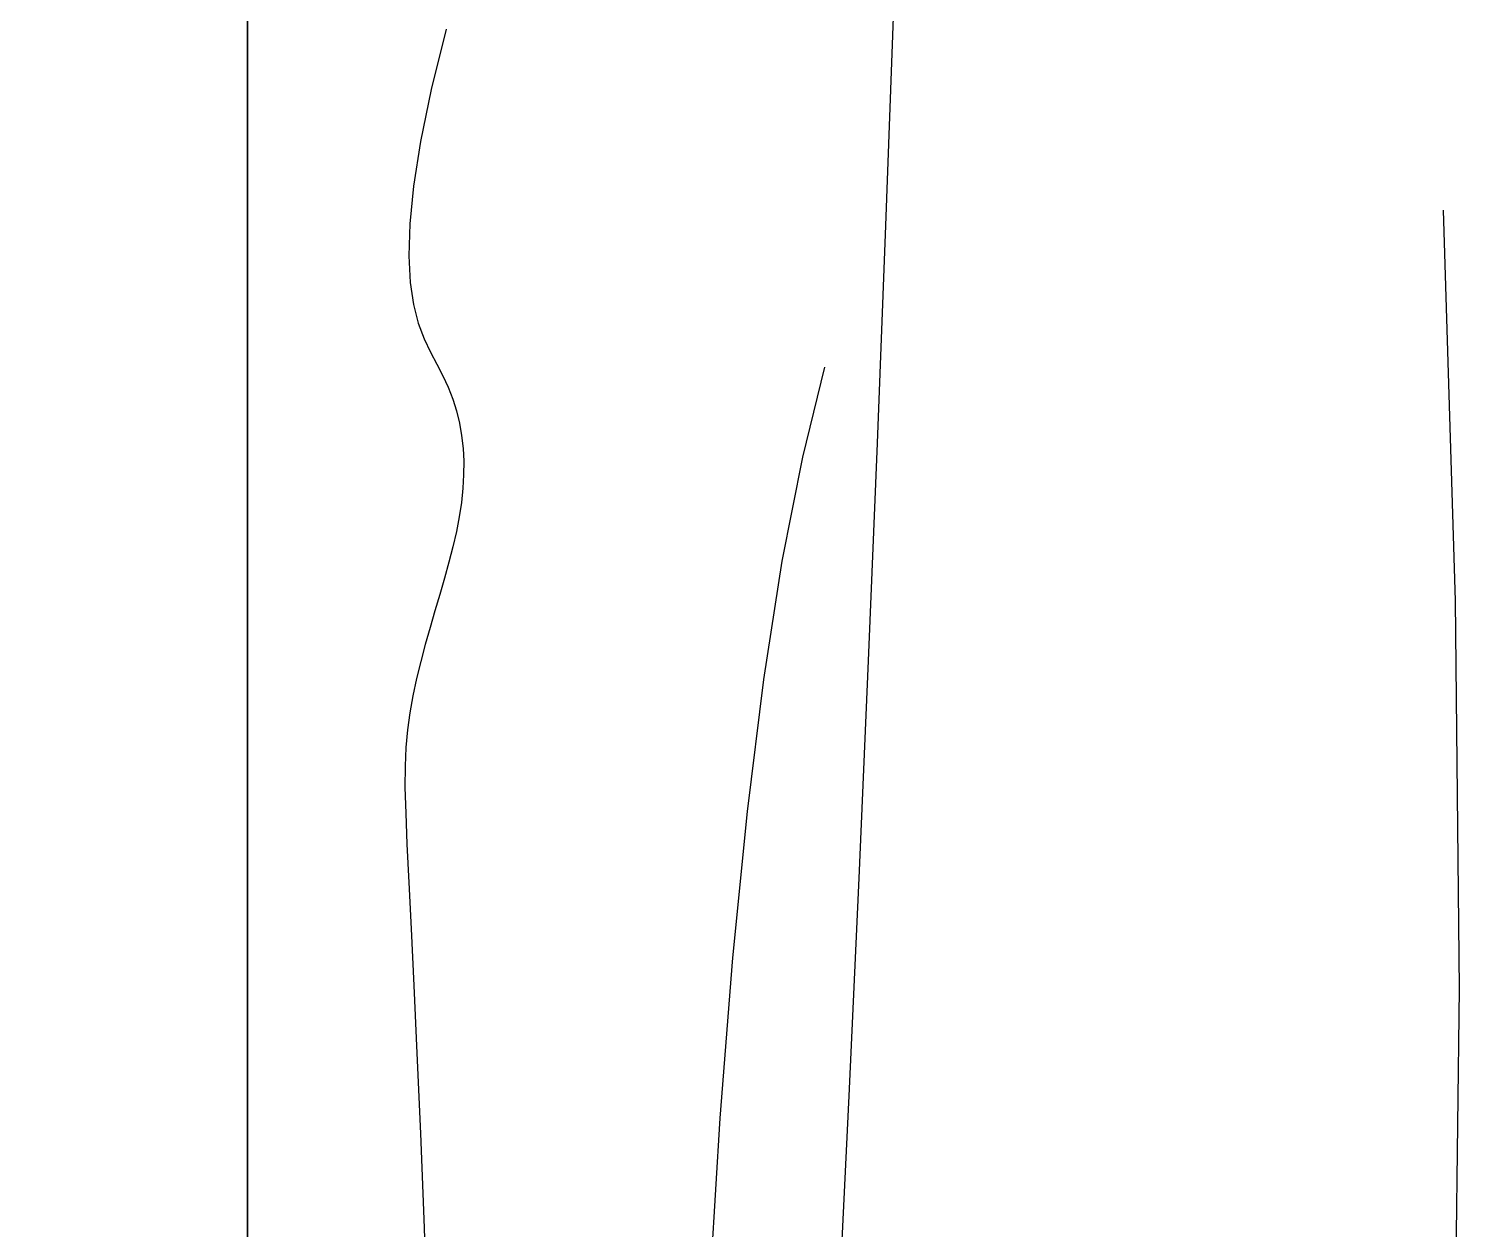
# Model space of a CAD drawing. Extents: x 11992 to 29481, y -6727 to 6811.
# Drawn here: x 24558.5 to 24704.2, y 1616.1 to 1738.5 of the extents above; entities that cross this region are included whole.
import ezdxf

# ---------------------------------------------------------------- set-up
doc = ezdxf.new("R2010")
doc.units = 0
doc.header["$MEASUREMENT"] = 0
doc.layers.get('0').update_dxf_attribs({"color": 8, "linetype": 'CONTINUOUS'})
doc.layers.add('zoylight 5回路', color=4, linetype='CONTINUOUS')

msp = doc.modelspace()

# ---------------------------------------------------------------- linework, layer by layer
for p, q in [((24580.77, 1218.28, -2426.43), (24580.77, 1770.23, -2426.43)), ((24580.77, 1737.11, -2426.1), (24580.77, 1754.25, -2426.35)), ((24580.77, 1732.58, -2105.16), (24580.77, 1748.23, -2098.6)), ((24580.77, 1696.33, -2109.55), (24580.77, 1746.22, -2091.37)), ((24580.77, 1742.58, -2083.5), (24580.77, 1730.25, -2087.97)), ((24580.77, 1740.32, -2436.43), (24580.77, 1738.02, -2436.43)), ((24580.77, 1738.54, -1987.83), (24580.77, 1738.13, -1987.89)), ((24601.01, 1738.43, -2436.43), (24599.48, 1732.28, -2436.43)), ((24580.77, 1738.13, -1987.89), (24580.77, 1737.72, -1987.94)), ((24580.77, 1738.02, -2436.43), (24580.77, 1735.65, -2436.43)), ((24580.77, 1737.72, -1987.94), (24580.77, 1737.31, -1987.99)), ((24580.77, 1737.31, -1987.99), (24580.77, 1736.9, -1988.05)), ((24580.77, 1720.32, -2425.66), (24580.77, 1737.11, -2426.1)), ((24580.77, 1736.9, -1988.05), (24580.77, 1736.52, -1988.1)), ((24580.77, 1736.52, -1988.1), (24580.77, 1736.14, -1988.15)), ((24580.77, 1736.14, -1988.15), (24580.77, 1735.77, -1988.2)), ((24580.77, 1735.77, -1988.2), (24580.77, 1735.39, -1988.25)), ((24580.77, 1735.65, -2436.43), (24580.77, 1733.21, -2436.43)), ((24580.77, 1735.39, -1988.25), (24580.77, 1735.01, -1988.31)), ((24580.77, 1735.01, -1988.31), (24580.77, 1734.63, -1988.36)), ((24580.77, 1734.63, -1988.36), (24580.77, 1734.25, -1988.41)), ((24580.77, 1734.25, -1988.41), (24580.77, 1733.87, -1988.47)), ((24580.77, 1733.87, -1988.47), (24580.77, 1733.49, -1988.52)), ((24580.77, 1733.49, -1988.52), (24580.77, 1733.11, -1988.58)), ((24580.77, 1733.21, -2436.43), (24580.77, 1730.69, -2436.43)), ((24580.77, 1733.11, -1988.58), (24580.77, 1732.73, -1988.63)), ((24580.77, 1732.73, -1988.63), (24580.77, 1732.35, -1988.69)), ((24580.77, 1716.93, -2111.26), (24580.77, 1732.58, -2105.16)), ((24580.77, 1732.35, -1988.69), (24580.77, 1732, -1988.74)), ((24580.77, 1732, -1988.74), (24580.77, 1731.65, -1988.79)), ((24580.77, 1731.65, -1988.79), (24580.77, 1731.3, -1988.84)), ((24580.77, 1731.3, -1988.84), (24580.77, 1730.95, -1988.9)), ((24580.77, 1730.95, -1988.9), (24580.77, 1730.6, -1988.95)), ((24599.48, 1732.28, -2436.43), (24598.38, 1726.98, -2436.43)), ((24580.77, 1730.69, -2436.43), (24580.77, 1728.11, -2436.43)), ((24580.77, 1730.6, -1988.95), (24580.77, 1730.25, -1989)), ((24580.77, 1730.25, -2087.97), (24580.77, 1716.64, -2093.07)), ((24580.77, 1730.25, -1989), (24580.77, 1729.9, -1989.06)), ((24580.77, 1729.9, -1989.06), (24580.77, 1729.55, -1989.11)), ((24580.77, 1729.55, -1989.11), (24580.77, 1729.2, -1989.16)), ((24580.77, 1729.2, -1989.16), (24580.77, 1728.85, -1989.22)), ((24580.77, 1728.85, -1989.22), (24580.77, 1728.5, -1989.27)), ((24580.77, 1728.5, -1989.27), (24580.77, 1728.15, -1989.33)), ((24580.77, 1728.15, -1989.33), (24580.77, 1727.53, -1989.42)), ((24580.77, 1728.11, -2436.43), (24580.77, 1725.47, -2436.43)), ((24580.77, 1727.53, -1989.42), (24580.77, 1726.91, -1989.52)), ((24580.77, 1726.91, -1989.52), (24580.77, 1726.29, -1989.62)), ((24598.38, 1726.98, -2436.43), (24597.66, 1722.44, -2436.43)), ((24580.77, 1726.29, -1989.62), (24580.77, 1725.67, -1989.72)), ((24580.77, 1725.67, -1989.72), (24580.77, 1725.05, -1989.82)), ((24580.77, 1725.47, -2436.43), (24580.77, 1722.75, -2436.43)), ((24580.77, 1725.05, -1989.82), (24580.77, 1724.43, -1989.92)), ((24580.77, 1724.43, -1989.92), (24580.77, 1723.81, -1990.02)), ((24580.77, 1723.81, -1990.02), (24580.77, 1723.19, -1990.12)), ((24580.77, 1723.19, -1990.12), (24580.77, 1722.57, -1990.23)), ((24580.77, 1722.75, -2436.43), (24580.77, 1719.97, -2436.43)), ((24580.77, 1722.57, -1990.23), (24580.77, 1721.95, -1990.33)), ((24597.66, 1722.44, -2436.43), (24597.28, 1718.58, -2436.43)), ((24580.77, 1721.95, -1990.33), (24580.77, 1721.33, -1990.43)), ((24580.77, 1721.33, -1990.43), (24580.77, 1720.71, -1990.54)), ((24580.77, 1720.71, -1990.54), (24580.77, 1720.18, -1990.63)), ((24580.77, 1703.93, -2424.98), (24580.77, 1720.32, -2425.66)), ((24580.77, 1720.18, -1990.63), (24580.77, 1719.65, -1990.72)), ((24580.77, 1719.97, -2436.43), (24580.77, 1717.12, -2436.43)), ((24580.77, 1719.65, -1990.72), (24580.77, 1719.12, -1990.81)), ((24703.78, 1680.18, -2436.43), (24702.54, 1719.98, -2436.43)), ((24580.77, 1719.12, -1990.81), (24580.77, 1718.59, -1990.9)), ((24580.77, 1718.59, -1990.9), (24580.77, 1718.06, -1990.99)), ((24580.77, 1718.06, -1990.99), (24580.77, 1717.53, -1991.08)), ((24597.28, 1718.58, -2436.43), (24597.18, 1715.34, -2436.43)), ((24580.77, 1717.53, -1991.08), (24580.77, 1717, -1991.17)), ((24580.77, 1717.12, -2436.43), (24580.77, 1714.21, -2436.43)), ((24580.77, 1717, -1991.17), (24580.77, 1716.47, -1991.26)), ((24580.77, 1701.19, -2116.92), (24580.77, 1716.93, -2111.26)), ((24580.77, 1716.64, -2093.07), (24580.77, 1701.77, -2098.82)), ((24580.77, 1716.47, -1991.26), (24580.77, 1715.94, -1991.35)), ((24580.77, 1715.94, -1991.35), (24580.77, 1715.41, -1991.44)), ((24580.77, 1715.41, -1991.44), (24580.77, 1714.88, -1991.53)), ((24597.18, 1715.34, -2436.43), (24597.33, 1712.63, -2436.43)), ((24580.77, 1714.88, -1991.53), (24580.77, 1714.35, -1991.63)), ((24580.77, 1714.35, -1991.63), (24580.77, 1713.89, -1991.71)), ((24580.77, 1714.21, -2436.43), (24580.77, 1711.24, -2436.43)), ((24580.77, 1713.89, -1991.71), (24580.77, 1713.43, -1991.79)), ((24580.77, 1713.43, -1991.79), (24580.77, 1712.97, -1991.87)), ((24580.77, 1712.97, -1991.87), (24580.77, 1712.51, -1991.95)), ((24580.77, 1712.51, -1991.95), (24580.77, 1712.05, -1992.03)), ((24580.77, 1712.05, -1992.03), (24580.77, 1711.59, -1992.11)), ((24597.33, 1712.63, -2436.43), (24597.67, 1710.37, -2436.43)), ((24580.77, 1711.59, -1992.11), (24580.77, 1711.13, -1992.19)), ((24580.77, 1711.24, -2436.43), (24580.77, 1708.2, -2436.43)), ((24580.77, 1711.13, -1992.19), (24580.77, 1710.68, -1992.27)), ((24580.77, 1710.68, -1992.27), (24580.77, 1710.22, -1992.35)), ((24580.77, 1710.22, -1992.35), (24580.77, 1709.76, -1992.43)), ((24580.77, 1709.76, -1992.43), (24580.77, 1709.3, -1992.51)), ((24580.77, 1709.3, -1992.51), (24580.77, 1708.85, -1992.59)), ((24597.67, 1710.37, -2436.43), (24598.15, 1708.48, -2436.43)), ((24580.77, 1708.85, -1992.59), (24580.77, 1708.44, -1992.66)), ((24580.77, 1708.44, -1992.66), (24580.77, 1708.04, -1992.73)), ((24580.77, 1708.2, -2436.43), (24580.77, 1705.1, -2436.43)), ((24580.77, 1708.04, -1992.73), (24580.77, 1707.63, -1992.8)), ((24580.77, 1707.63, -1992.8), (24580.77, 1707.23, -1992.88)), ((24598.15, 1708.48, -2436.43), (24598.74, 1706.89, -2436.43)), ((24580.77, 1707.23, -1992.88), (24580.77, 1706.83, -1992.95)), ((24580.77, 1706.83, -1992.95), (24580.77, 1706.43, -1993.02)), ((24580.77, 1706.43, -1993.02), (24580.77, 1706.03, -1993.09)), ((24598.74, 1706.89, -2436.43), (24599.39, 1705.52, -2436.43)), ((24580.77, 1706.03, -1993.09), (24580.77, 1705.63, -1993.16)), ((24580.77, 1705.63, -1993.16), (24580.77, 1705.23, -1993.23)), ((24580.77, 1705.23, -1993.23), (24580.77, 1704.83, -1993.3)), ((24580.77, 1705.1, -2436.43), (24580.77, 1701.94, -2436.43)), ((24580.77, 1704.83, -1993.3), (24580.77, 1704.43, -1993.37)), ((24599.39, 1705.52, -2436.43), (24600.05, 1704.29, -2436.43)), ((24580.77, 1704.43, -1993.37), (24580.77, 1704.03, -1993.44)), ((24580.77, 1704.03, -1993.44), (24580.77, 1703.67, -1993.5)), ((24580.77, 1687.98, -2424.01), (24580.77, 1703.93, -2424.98)), ((24580.77, 1703.67, -1993.5), (24580.77, 1703.31, -1993.57)), ((24580.77, 1703.31, -1993.57), (24580.77, 1702.96, -1993.63)), ((24600.05, 1704.29, -2436.43), (24600.66, 1703.11, -2436.43)), ((24637.3, 1694.83, -2436.43), (24639.57, 1704, -2436.43)), ((24580.77, 1702.96, -1993.63), (24580.77, 1702.6, -1993.69)), ((24580.77, 1702.6, -1993.69), (24580.77, 1702.24, -1993.75)), ((24580.77, 1702.24, -1993.75), (24580.77, 1701.89, -1993.82)), ((24580.77, 1701.94, -2436.43), (24580.77, 1698.72, -2436.43)), ((24580.77, 1701.89, -1993.82), (24580.77, 1701.53, -1993.88)), ((24600.66, 1703.11, -2436.43), (24601.21, 1701.94, -2436.43)), ((24601.21, 1701.94, -2436.43), (24601.67, 1700.74, -2436.43)), ((24580.77, 1666.61, -2109.08), (24580.77, 1701.76, -2098.82)), ((24580.77, 1701.53, -1993.88), (24580.77, 1701.18, -1993.94)), ((24580.77, 1685.32, -2122.17), (24580.77, 1701.19, -2116.92)), ((24580.77, 1701.18, -1993.94), (24580.77, 1700.82, -1994)), ((24580.77, 1700.82, -1994), (24580.77, 1700.47, -1994.07)), ((24580.77, 1700.47, -1994.07), (24580.77, 1700.11, -1994.13)), ((24601.67, 1700.74, -2436.43), (24602.04, 1699.53, -2436.43)), ((24580.77, 1700.11, -1994.13), (24580.77, 1699.76, -1994.19)), ((24580.77, 1699.76, -1994.19), (24580.77, 1699.44, -1994.25)), ((24580.77, 1699.44, -1994.25), (24580.77, 1699.12, -1994.3)), ((24580.77, 1699.12, -1994.3), (24580.77, 1698.8, -1994.36)), ((24602.04, 1699.53, -2436.43), (24602.34, 1698.28, -2436.43)), ((24580.77, 1698.8, -1994.36), (24580.77, 1698.48, -1994.41)), ((24580.77, 1698.72, -2436.43), (24580.77, 1695.44, -2436.43)), ((24580.77, 1698.48, -1994.41), (24580.77, 1698.16, -1994.47)), ((24580.77, 1698.16, -1994.47), (24580.77, 1697.84, -1994.52)), ((24580.77, 1697.84, -1994.52), (24580.77, 1697.52, -1994.58)), ((24580.77, 1697.52, -1994.58), (24580.77, 1697.21, -1994.64)), ((24602.34, 1698.28, -2436.43), (24602.56, 1697.02, -2436.43)), ((24580.77, 1697.21, -1994.64), (24580.77, 1696.89, -1994.69)), ((24580.77, 1696.89, -1994.69), (24580.77, 1696.57, -1994.75)), ((24580.77, 1696.57, -1994.75), (24580.77, 1696.25, -1994.8)), ((24580.77, 1646.1, -2123.69), (24580.77, 1696.33, -2109.55)), ((24580.77, 1696.25, -1994.8), (24580.77, 1695.94, -1994.86)), ((24602.56, 1697.02, -2436.43), (24602.71, 1695.72, -2436.43)), ((24580.77, 1695.94, -1994.86), (24580.77, 1695.86, -1994.87)), ((24580.77, 1695.86, -1994.87), (24580.77, 1695.79, -1994.88)), ((24580.77, 1695.79, -1994.88), (24580.77, 1695.71, -1994.89)), ((24580.77, 1695.71, -1994.89), (24580.77, 1695.64, -1994.91)), ((24580.77, 1695.64, -1994.91), (24580.77, 1695.56, -1994.92)), ((24580.77, 1695.56, -1994.92), (24580.77, 1695.49, -1994.93)), ((24580.77, 1695.49, -1994.93), (24580.77, 1695.41, -1994.95)), ((24580.77, 1695.44, -2436.43), (24580.77, 1692.1, -2436.43)), ((24580.77, 1695.41, -1994.95), (24580.77, 1695.34, -1994.96)), ((24580.77, 1695.34, -1994.96), (24580.77, 1695.27, -1994.97)), ((24580.77, 1695.27, -1994.97), (24580.77, 1695.19, -1994.98)), ((24580.77, 1695.19, -1994.98), (24580.77, 1695.12, -1995)), ((24580.77, 1695.12, -1995), (24580.77, 1695.04, -1995.01)), ((24580.77, 1661.03, -2003.58), (24580.77, 1695.04, -1995.01)), ((24602.71, 1695.72, -2436.43), (24602.78, 1694.4, -2436.43)), ((24635.22, 1684.22, -2436.43), (24637.3, 1694.83, -2436.43)), ((24602.78, 1694.4, -2436.43), (24602.77, 1693.04, -2436.43)), ((24580.77, 1692.1, -2436.43), (24580.77, 1688.71, -2436.43)), ((24602.69, 1691.65, -2436.43), (24602.54, 1690.22, -2436.43)), ((24602.77, 1693.04, -2436.43), (24602.69, 1691.65, -2436.43)), ((24602.54, 1690.22, -2436.43), (24602.32, 1688.76, -2436.43)), ((24580.77, 1688.71, -2436.43), (24580.77, 1685.25, -2436.43)), ((24602.32, 1688.76, -2436.43), (24602.04, 1687.25, -2436.43)), ((24580.77, 1672.49, -2422.72), (24580.77, 1687.98, -2424.01)), ((24602.04, 1687.25, -2436.43), (24601.68, 1685.7, -2436.43)), ((24580.77, 1669.23, -2127.03), (24580.77, 1685.32, -2122.17)), ((24580.77, 1685.25, -2436.43), (24580.77, 1681.75, -2436.43)), ((24601.68, 1685.7, -2436.43), (24601.27, 1684.12, -2436.43)), ((24601.27, 1684.12, -2436.43), (24600.82, 1682.49, -2436.43)), ((24633.35, 1672.18, -2436.43), (24635.22, 1684.22, -2436.43)), ((24580.77, 1681.75, -2436.43), (24580.77, 1678.19, -2436.43)), ((24600.82, 1682.49, -2436.43), (24600.35, 1680.84, -2436.43)), ((24600.35, 1680.84, -2436.43), (24599.85, 1679.16, -2436.43)), ((24704.17, 1640.65, -2436.43), (24703.78, 1680.18, -2436.43)), ((24599.85, 1679.16, -2436.43), (24599.36, 1677.46, -2436.43)), ((24580.77, 1678.19, -2436.43), (24580.77, 1674.57, -2436.43)), ((24599.36, 1677.46, -2436.43), (24598.87, 1675.75, -2436.43)), ((24598.87, 1675.75, -2436.43), (24598.41, 1674.01, -2436.43)), ((24580.77, 1674.57, -2436.43), (24580.77, 1670.9, -2436.43)), ((24598.41, 1674.01, -2436.43), (24597.98, 1672.27, -2436.43)), ((24580.77, 1657.51, -2421.07), (24580.77, 1672.49, -2422.72)), ((24597.98, 1672.27, -2436.43), (24597.6, 1670.52, -2436.43)), ((24631.67, 1658.72, -2436.43), (24633.35, 1672.18, -2436.43)), ((24580.77, 1670.9, -2436.43), (24580.77, 1667.19, -2436.43)), ((24597.6, 1670.52, -2436.43), (24597.29, 1668.77, -2436.43)), ((24580.77, 1652.88, -2131.52), (24580.77, 1669.23, -2127.03)), ((24597.29, 1668.77, -2436.43), (24597.04, 1667.03, -2436.43)), ((24580.77, 1667.19, -2436.43), (24580.77, 1663.42, -2436.43)), ((24597.04, 1667.03, -2436.43), (24596.88, 1665.26, -2436.43)), ((24580.77, 1631.77, -2117.47), (24580.77, 1666.61, -2109.08)), ((24596.88, 1665.26, -2436.43), (24596.81, 1663.36, -2436.43)), ((24580.77, 1663.42, -2436.43), (24580.77, 1659.6, -2436.43)), ((24596.81, 1663.36, -2436.43), (24596.8, 1661.18, -2436.43)), ((24580.77, 1627.43, -2010.59), (24580.77, 1661.03, -2003.58)), ((24596.8, 1661.18, -2436.43), (24596.87, 1658.57, -2436.43)), ((24580.77, 1659.6, -2436.43), (24580.77, 1655.74, -2436.43)), ((24596.87, 1658.57, -2436.43), (24597, 1655.39, -2436.43)), ((24630.19, 1643.82, -2436.43), (24631.67, 1658.72, -2436.43)), ((24580.77, 1643.07, -2419), (24580.77, 1657.51, -2421.07)), ((24580.77, 1655.74, -2436.43), (24580.77, 1651.82, -2436.43)), ((24597, 1655.39, -2436.43), (24597.18, 1651.5, -2436.43)), ((24580.77, 1636.19, -2135.67), (24580.77, 1652.88, -2131.52)), ((24580.77, 1651.82, -2436.43), (24580.77, 1647.87, -2436.43)), ((24597.18, 1651.5, -2436.43), (24597.42, 1646.76, -2436.43)), ((24580.77, 1647.87, -2436.43), (24580.77, 1643.87, -2436.43)), ((24597.42, 1646.76, -2436.43), (24597.7, 1641.01, -2436.43)), ((24580.77, 1595.62, -2133.79), (24580.77, 1646.1, -2123.69)), ((24580.77, 1643.87, -2436.43), (24580.77, 1639.82, -2436.43)), ((24628.9, 1627.49, -2436.43), (24630.19, 1643.82, -2436.43)), ((24580.77, 1629.22, -2416.49), (24580.77, 1643.07, -2419)), ((24597.7, 1641.01, -2436.43), (24598.02, 1634.11, -2436.43)), ((24703.72, 1601.4, -2436.43), (24704.17, 1640.65, -2436.43)), ((24580.77, 1639.82, -2436.43), (24580.77, 1635.73, -2436.43)), ((24580.77, 1619.11, -2139.49), (24580.77, 1636.19, -2135.67)), ((24580.77, 1635.73, -2436.43), (24580.77, 1631.6, -2436.43)), ((24598.02, 1634.11, -2436.43), (24598.37, 1625.93, -2436.43)), ((24580.77, 1597.17, -2124), (24580.77, 1631.77, -2117.47)), ((24580.77, 1631.6, -2436.43), (24580.77, 1627.44, -2436.43)), ((24580.77, 1615.98, -2413.49), (24580.77, 1629.22, -2416.49)), ((24580.77, 1627.44, -2436.43), (24580.77, 1623.23, -2436.43)), ((24580.77, 1594.17, -2016.05), (24580.77, 1627.43, -2010.59)), ((24627.82, 1609.74, -2436.43), (24628.9, 1627.49, -2436.43)), ((24598.37, 1625.93, -2436.43), (24598.74, 1616.32, -2436.43)), ((24580.77, 1623.23, -2436.43), (24580.77, 1618.98, -2436.43)), ((24580.77, 1601.56, -2143.01), (24580.77, 1619.11, -2139.49)), ((24580.77, 1618.98, -2436.43), (24580.77, 1614.7, -2436.43)), ((24598.74, 1616.32, -2436.43), (24599.14, 1605.12, -2436.43))]:
    msp.add_line(p, q)
at = {"layer": 'zoylight 5回路', "linetype": 'Continuous'}
msp.add_arc((14919.86, 2083.78), 9732.76, 346.706905, 20.210333, dxfattribs=at)

doc.saveas('drawing.dxf')
